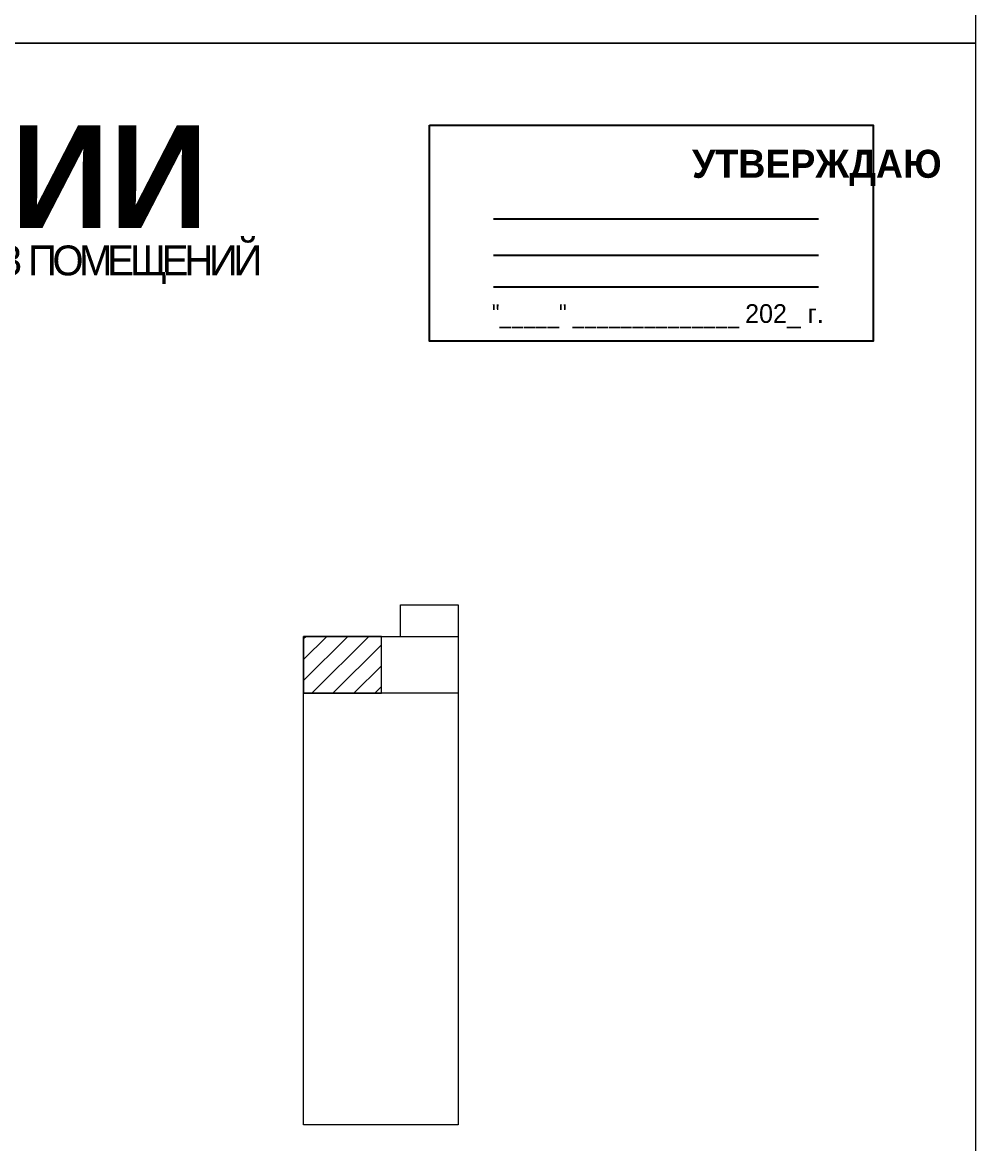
# Model space of a CAD drawing. Header units: millimetres. Extents: x 13810 to 67229, y 12374 to 21950.
# Drawn here: x 29462.5 to 29666.5, y 13913.7 to 14153.7 of the extents above; entities that cross this region are included whole.
import ezdxf

# ---------------------------------------------------------------- set-up
doc = ezdxf.new("R2010")
doc.units = ezdxf.units.MM
doc.styles.add('обычный', font='arial.ttf')

msp = doc.modelspace()

# ---------------------------------------------------------------- hatches: boundary and pattern name
at = {"lineweight": 0}
h = msp.add_hatch(dxfattribs=at)
h.set_pattern_fill('ANSI31', color=256)
h.set_pattern_definition([(45, (11099.009, 7007.4983), (-2.24506403, 2.24506403), [])])
h.paths.add_polyline_path([(29539.37, 14022.26), (29522.72, 14022.26), (29522.72, 14010.09), (29539.37, 14010.09)])

# ---------------------------------------------------------------- linework, layer by layer
at = {"color": 126, "lineweight": 0, "true_color": 0x008754}
for points in [[(29066.55, 14544.23), (29666.55, 14544.23), (29666.55, 14149.23), (29066.55, 14149.23)], [(29066.55, 14149.23), (29666.55, 14149.23), (29666.55, 13754.23), (29066.55, 13754.23)]]:
    msp.add_lwpolyline(points, close=True, dxfattribs=at)
msp.add_lwpolyline([(29549.64, 14131.66), (29644.64, 14131.66), (29644.64, 14085.46), (29549.64, 14085.46)], close=True)
for points in [[(29563.39, 14111.61), (29632.92, 14111.61)], [(29563.39, 14103.85), (29632.92, 14103.85)], [(29563.39, 14097.06), (29632.92, 14097.06)]]:
    msp.add_lwpolyline(points)
at = {"lineweight": 0}
msp.add_lwpolyline([(29543.49, 14022.26), (29543.49, 14029.02), (29555.77, 14029.02), (29555.77, 13917.71), (29522.72, 13917.71), (29522.72, 14022.26), (29543.49, 14022.26)], dxfattribs=at)
for points in [[(29522.72, 14022.26), (29555.77, 14022.26), (29555.77, 14010.09), (29522.72, 14010.09)], [(29539.37, 14022.26), (29522.72, 14022.26), (29522.72, 14010.09), (29539.37, 14010.09)]]:
    msp.add_lwpolyline(points, close=True, dxfattribs=at)

# ---------------------------------------------------------------- texts
at = {"lineweight": 0, "style": 'обычный'}
for s, insert, char_height, width, attachment_point in [('{\\fProxima Nova Rg|b1|i0|c204|p2;ПЛАН ЭВАКУАЦИИ}', (29225.17, 14131.66), 22, 493.8901, 1), ('\\pi-18,l18,t18;{\\fProxima Nova Rg|b1|i0|c204|p2;УТВЕРЖДАЮ\\H1.1997x; }', (29632.58, 14122.54), 6, 126.6484, 5), ('{\\fArial Narrow|b0|i0|c204|p34;"_____" ______________ \\fProxima Nova Rg|b0|i0|c204|p2;202_ г. }', (29598.54, 14090.78), 4, 78.6503, 5)]:
    msp.add_mtext(s, dxfattribs=dict(at, insert=insert, char_height=char_height, width=width, attachment_point=attachment_point))
at = {"color": 0, "lineweight": 0, "insert": (29375.45, 14106.1), "char_height": 8, "width": 449.2158, "attachment_point": 5, "style": 'обычный'}
msp.add_mtext('{\\fArial Black|b1|i0|c204|p34;\\H2x;\\T0.85;  \\fArial Narrow|b0|i0|c204|p34;\\H0.8x;\\W0.9;\\P\\fProxima Nova Rg|b0|i0|c204|p2;\\H0.5x;\\W1;\\C256;ПРИ ПОЖАРЕ  ИЛИ ДРУГИХ ЧРЕЗВЫЧАЙНЫХ СИТУАЦИЯХ  ИЗ ПОМЕЩЕНИЙ \\fProxima Nova Rg|b1|i0|c204|p2;\\H1.25x;\\PЦЭН-2: ГМО 4 ЭТАЖ}', dxfattribs=at)

doc.saveas('drawing.dxf')
